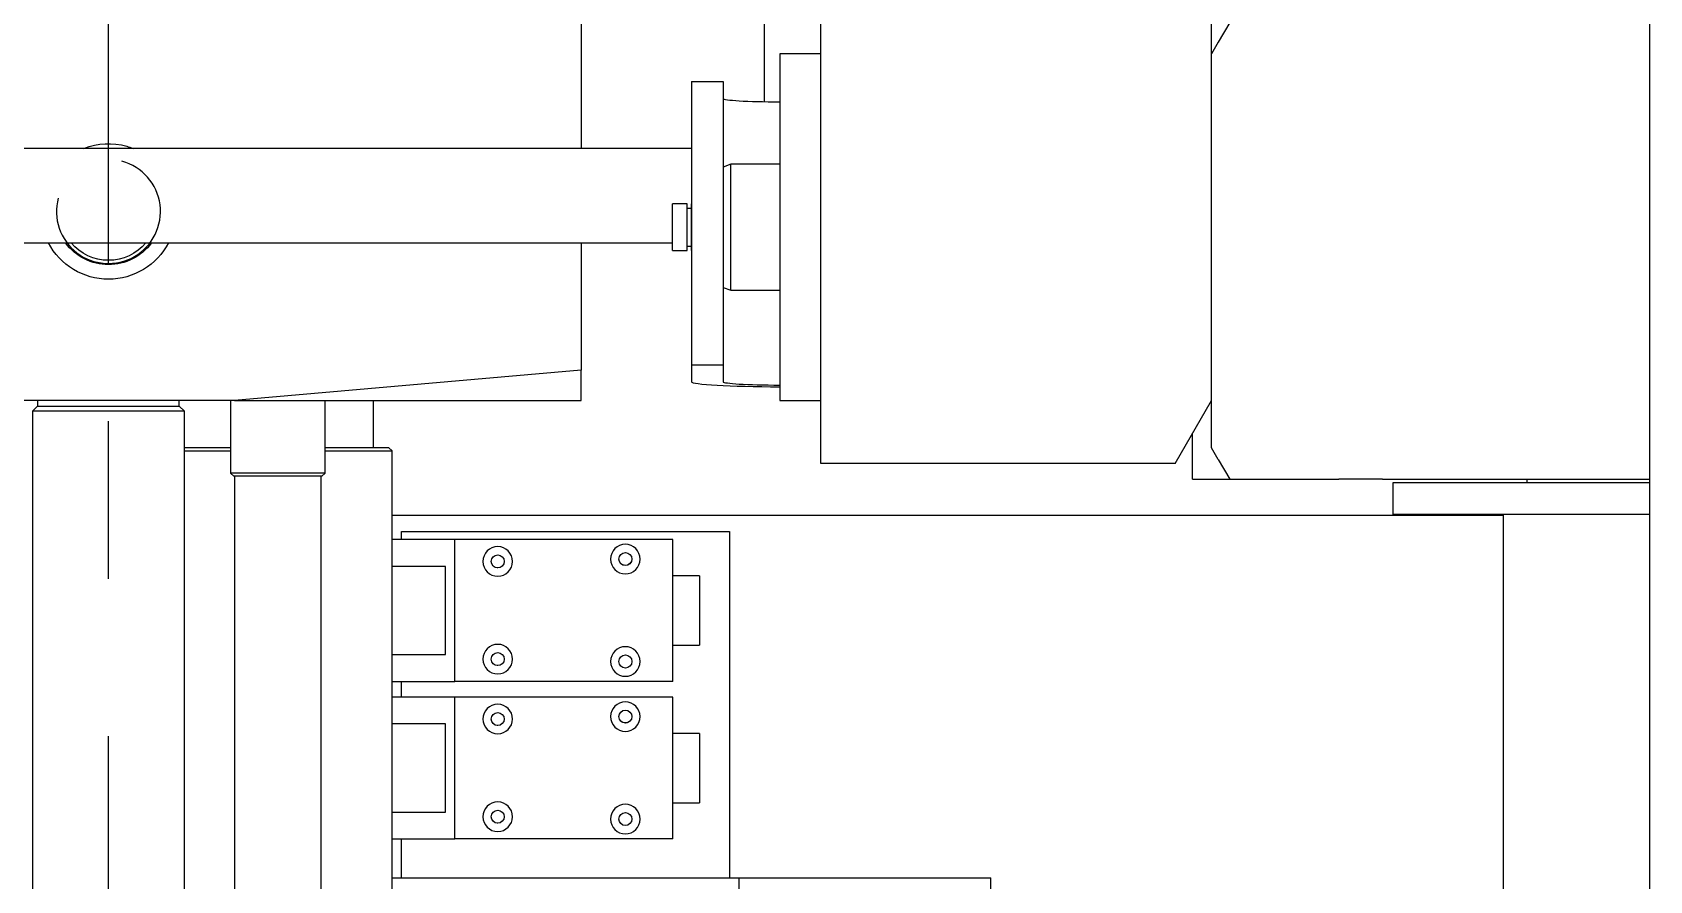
# Model space of a CAD drawing. Header units: millimetres. Extents: x 10462777 to 22643323, y 453826 to 1389191.
# Drawn here: x 11300084 to 11300597, y 580334 to 580603 of the extents above; entities that cross this region are included whole.
import ezdxf

# ---------------------------------------------------------------- set-up
doc = ezdxf.new("R2010")
doc.units = ezdxf.units.MM
doc.header["$LTSCALE"] = 200
doc.header["$MEASUREMENT"] = 0
doc.linetypes.add('CENTER', pattern=[2, 1.25, -0.25, 0.25, -0.25])
doc.layers.add('1', color=1, linetype='CENTER')
doc.layers.add('2', color=2, linetype='CONTINUOUS')

msp = doc.modelspace()

# ---------------------------------------------------------------- linework, layer by layer
at = {"layer": '1', "color": 23, "linetype": 'CENTER'}
msp.add_line((11300107.87228, 579329.36568, 0), (11300107.87228, 587294.33381, 0), dxfattribs=at)
at = {"layer": '2', "color": 60, "linetype": 'Continuous'}
for p, q in [((11300596.87923, 580650.90118, 0), (11300596.87923, 579525.6816, 0)), ((11300217.77385, 580441.78148, 0), (11300197.87356, 580441.78148, 0)), ((11300217.77385, 580396.78084, 0), (11300217.77385, 580441.78148, 0)), ((11300286.97483, 580441.78148, 0), (11300217.77385, 580441.78148, 0)), ((11300286.97483, 580396.78084, 0), (11300286.97483, 580441.78148, 0)), ((11300214.7738, 580433.28136, 0), (11300197.87381, 580433.28136, 0)), ((11300214.7738, 580405.28096, 0), (11300214.7738, 580433.28136, 0)), ((11300295.37495, 580430.28131, 0), (11300286.97483, 580430.28131, 0)), ((11300295.37495, 580430.28131, 0), (11300295.37495, 580408.281, 0)), ((11300286.97483, 580408.281, 0), (11300295.37495, 580408.281, 0)), ((11300197.87381, 580405.28096, 0), (11300214.7738, 580405.28096, 0)), ((11300197.87356, 580396.78084, 0), (11300217.77385, 580396.78084, 0)), ((11300286.97483, 580396.78084, 0), (11300217.77385, 580396.78084, 0)), ((11300217.77385, 580391.78077, 0), (11300197.87356, 580391.78077, 0)), ((11300217.77385, 580346.78013, 0), (11300217.77385, 580391.78077, 0)), ((11300286.97483, 580391.78077, 0), (11300217.77385, 580391.78077, 0)), ((11300286.97483, 580346.78013, 0), (11300286.97483, 580391.78077, 0)), ((11300214.7738, 580383.28065, 0), (11300197.87381, 580383.28065, 0)), ((11300214.7738, 580355.28025, 0), (11300214.7738, 580383.28065, 0)), ((11300295.37495, 580380.2806, 0), (11300286.97483, 580380.2806, 0)), ((11300295.37495, 580380.2806, 0), (11300295.37495, 580358.28029, 0)), ((11300286.97483, 580358.28029, 0), (11300295.37495, 580358.28029, 0)), ((11300197.87381, 580355.28025, 0), (11300214.7738, 580355.28025, 0)), ((11300197.87356, 580346.78013, 0), (11300217.77385, 580346.78013, 0)), ((11300286.97483, 580346.78013, 0), (11300217.77385, 580346.78013, 0))]:
    msp.add_line(p, q, dxfattribs=at)
at = {"layer": '2', "color": 252, "linetype": 'Continuous'}
for p, q in [((11300257.87441, 580605.90054, 0), (11300257.87441, 580565.93515, 0)), ((11300315.87524, 580605.90054, 0), (11300315.87524, 580580.74893, 0)), ((11300333.87549, 580465.89855, 0), (11300333.87549, 580605.90054, 0)), ((11300457.87726, 580595.89915, 0), (11300457.87726, 580605.90054, 0)), ((11300463.65084, 580605.90054, 0), (11300460.02088, 580599.61326, 0)), ((11300460.02088, 580599.61326, 0), (11300457.87726, 580595.9004, 0)), ((11300333.87549, 580595.9004, 0), (11300320.87531, 580595.9004, 0)), ((11300320.87531, 580595.9004, 0), (11300320.87531, 580579.79104, 0)), ((11300457.87726, 580470.89862, 0), (11300457.87726, 580595.9004, 0)), ((11300457.90072, 580595.9404, 0), (11300457.87757, 580595.9404, 0)), ((11300292.87491, 580587.12083, 0), (11300302.87505, 580587.12083, 0)), ((11300292.87491, 580587.12083, 0), (11300292.87491, 580497.2429, 0)), ((11300302.87505, 580587.12083, 0), (11300302.87505, 580497.2429, 0)), ((11300320.87531, 580579.79104, 0), (11300320.87531, 580485.89883, 0)), ((11300292.86963, 580565.93672, 0), (11299922.87494, 580565.93672, 0)), ((11300305.37509, 580560.8914, 0), (11300302.87505, 580559.98146, 0)), ((11300320.87605, 580560.8914, 0), (11300305.37509, 580560.8914, 0)), ((11300305.37509, 580521.79443, 0), (11300305.37509, 580560.8914, 0)), ((11300291.46989, 580548.32472, 0), (11300286.87483, 580548.32472, 0)), ((11300286.87483, 580533.8038, 0), (11300286.87483, 580548.32472, 0)), ((11300291.46989, 580533.8038, 0), (11300291.46989, 580548.32472, 0)), ((11300292.82491, 580546.8722, 0), (11300291.46989, 580546.8722, 0)), ((11300292.87497, 580548.32472, 0), (11300292.82491, 580548.32472, 0)), ((11300292.82491, 580533.8038, 0), (11300292.82491, 580548.32472, 0)), ((11299928.87186, 580535.94279, 0), (11300286.8727, 580535.94279, 0)), ((11300257.87441, 580535.94342, 0), (11300257.87441, 580495.52272, 0)), ((11300286.87483, 580533.47451, 0), (11300286.87483, 580533.8038, 0)), ((11300286.87483, 580533.47451, 0), (11300291.46989, 580533.47451, 0)), ((11300291.46989, 580534.92703, 0), (11300292.82491, 580534.92703, 0)), ((11300291.46989, 580533.47451, 0), (11300291.46989, 580533.8038, 0)), ((11300292.82491, 580533.47451, 0), (11300292.82491, 580533.8038, 0)), ((11300292.82491, 580533.47451, 0), (11300292.87497, 580533.47451, 0)), ((11300302.87505, 580521.81777, 0), (11300305.37509, 580520.90783, 0)), ((11300305.37509, 580520.90783, 0), (11300305.37509, 580521.79443, 0)), ((11300305.37509, 580520.90783, 0), (11300320.87605, 580520.90783, 0)), ((11300257.87441, 580495.52272, 0), (11300147.87285, 580485.89883, 0)), ((11300257.87441, 580485.89883, 0), (11300257.87441, 580495.52272, 0)), ((11300292.87491, 580497.2429, 0), (11300302.87505, 580497.2429, 0)), ((11300292.87491, 580497.2429, 0), (11300292.87491, 580491.85222, 0)), ((11300302.87505, 580497.2429, 0), (11300302.87505, 580491.85222, 0)), ((11300147.87285, 580485.89883, 0), (11300067.87172, 580485.89883, 0)), ((11300085.39071, 580485.89903, 0), (11300085.39071, 580484.14602, 0)), ((11300130.35385, 580484.14602, 0), (11300130.35385, 580485.89903, 0)), ((11300147.87285, 580485.89883, 0), (11300257.87441, 580485.89883, 0)), ((11300320.87531, 580485.89883, 0), (11300333.87549, 580485.89883, 0)), ((11300446.33009, 580465.89855, 0), (11300457.87726, 580485.89883, 0)), ((11300085.39071, 580484.14602, 0), (11300083.72194, 580482.47725, 0)), ((11300083.72194, 580482.47725, 0), (11300083.72194, 579553.80713, 0)), ((11300132.02263, 580482.47725, 0), (11300083.72194, 580482.47725, 0)), ((11300085.39071, 580484.14602, 0), (11300130.35385, 580484.14602, 0)), ((11300132.02263, 580482.47725, 0), (11300130.35385, 580484.14602, 0)), ((11300132.02263, 579553.80713, 0), (11300132.02263, 580482.47725, 0)), ((11300451.87717, 580460.89848, 0), (11300451.87717, 580475.50744, 0)), ((11300146.61277, 580470.89862, 0), (11300132.01588, 580470.89862, 0)), ((11300132.03191, 580469.89861, 0), (11300146.62592, 580469.89861, 0)), ((11300195.52142, 580470.89862, 0), (11300176.61696, 580470.89862, 0)), ((11300176.62567, 580469.89861, 0), (11300196.50624, 580469.89861, 0)), ((11300196.87355, 580470.89862, 0), (11300195.52142, 580470.89862, 0)), ((11300196.50624, 580469.89861, 0), (11300197.87356, 580469.89861, 0)), ((11300197.87356, 580469.89861, 0), (11300196.87355, 580470.89862, 0)), ((11300197.87356, 579552.13557, 0), (11300197.87356, 580469.89861, 0)), ((11300460.02088, 580467.18575, 0), (11300457.87726, 580470.89862, 0)), ((11300446.33009, 580465.89855, 0), (11300333.87549, 580465.89855, 0)), ((11300460.02088, 580467.18575, 0), (11300463.65084, 580460.89848, 0)), ((11300451.87717, 580460.89848, 0), (11300454.02079, 580460.89848, 0)), ((11300454.02079, 580460.89848, 0), (11300463.6509, 580460.89848, 0)), ((11300463.65084, 580460.89848, 0), (11300498.25903, 580460.89848, 0)), ((11300512.11563, 580460.89848, 0), (11300498.25903, 580460.89848, 0)), ((11300512.11563, 580460.89848, 0), (11300596.87871, 580460.89848, 0)), ((11300515.37807, 580459.74846, 0), (11300515.37807, 580449.74832, 0)), ((11300596.88652, 580459.74846, 0), (11300515.37931, 580459.74846, 0)), ((11300557.93118, 580460.90416, 0), (11300557.93118, 580459.77724, 0)), ((11300550.37227, 580449.38158, 0), (11300197.86543, 580449.38158, 0)), ((11300596.88652, 580449.74832, 0), (11300515.37931, 580449.74832, 0)), ((11300550.37857, 580449.74051, 0), (11300550.37857, 579759.73852, 0)), ((11300200.87361, 580441.78101, 0), (11300200.87361, 580444.38151, 0)), ((11300200.87361, 580444.38151, 0), (11300304.87508, 580444.38151, 0)), ((11300304.87508, 580444.38151, 0), (11300304.87508, 580334.37995, 0)), ((11300231.37404, 580432.78135, 0), (11300231.23559, 580432.78592, 0)), ((11300231.42929, 580432.78208, 0), (11300231.37404, 580432.78135, 0)), ((11300231.37404, 580401.78091, 0), (11300231.23559, 580401.78548, 0)), ((11300231.42929, 580401.78164, 0), (11300231.37404, 580401.78091, 0)), ((11300200.87361, 580391.78014, 0), (11300200.87361, 580396.78006, 0)), ((11300231.37404, 580382.78064, 0), (11300231.23559, 580382.78521, 0)), ((11300231.42929, 580382.78137, 0), (11300231.37404, 580382.78064, 0)), ((11300231.37404, 580351.7802, 0), (11300231.23559, 580351.78477, 0)), ((11300231.42929, 580351.78093, 0), (11300231.37404, 580351.7802, 0)), ((11300200.87361, 580334.37995, 0), (11300200.87361, 580346.78091, 0)), ((11300197.87083, 580334.37995, 0), (11300307.87513, 580334.37995, 0)), ((11300307.87513, 580334.37995, 0), (11300307.87513, 580311.92893, 0)), ((11300307.87513, 580334.37995, 0), (11300387.87626, 580334.37995, 0)), ((11300387.87626, 580254.37647, 0), (11300387.87626, 580334.37995, 0))]:
    msp.add_line(p, q, dxfattribs=at)
at = {"layer": '2', "color": 7, "linetype": 'Continuous'}
for p, q in [((11300146.62283, 580485.89946, 0), (11300146.62283, 580462.89851, 0)), ((11300176.62326, 580462.89851, 0), (11300176.62326, 580485.89946, 0)), ((11300191.97315, 580470.899, 0), (11300191.97315, 580485.89946, 0)), ((11300146.62283, 580462.89851, 0), (11300147.62285, 580461.89849, 0)), ((11300176.62326, 580462.89851, 0), (11300146.62283, 580462.89851, 0)), ((11300175.62325, 580461.89849, 0), (11300147.62285, 580461.89849, 0)), ((11300147.85285, 580461.89849, 0), (11300147.85285, 579551.14235, 0)), ((11300175.39324, 579551.14235, 0), (11300175.39324, 580461.89849, 0)), ((11300175.62325, 580461.89849, 0), (11300176.62326, 580462.89851, 0))]:
    msp.add_line(p, q, dxfattribs=at)
at = {"layer": '2', "color": 60, "linetype": 'Continuous', "extrusion": (0, 0, -1)}
for centre in [(-11300231.37404, 580434.83138, 0), (-11300271.87461, 580435.58139, 0), (-11300231.37404, 580403.83094, 0), (-11300271.87461, 580403.08093, 0), (-11300231.37404, 580384.83067, 0), (-11300271.87461, 580385.58068, 0), (-11300231.37404, 580353.83023, 0), (-11300271.87461, 580353.08022, 0)]:
    msp.add_circle(centre, 4.70007, dxfattribs=at)
at = {"layer": '2', "color": 60, "linetype": 'Continuous'}
for centre in [(11300231.37404, 580434.83138, 0), (11300271.87461, 580435.58139, 0), (11300231.37404, 580403.83094, 0), (11300271.87461, 580403.08093, 0), (11300271.87461, 580385.58068, 0), (11300231.37404, 580384.83067, 0), (11300231.37404, 580353.83023, 0), (11300271.87461, 580353.08022, 0)]:
    msp.add_circle(centre, 2.06702, dxfattribs=at)
at = {"layer": '2', "color": 252, "linetype": 'Continuous', "extrusion": (0, 0, -1)}
for centre, radius, start, end in [((-11300107.87228, 580545.89969, 0), 21.50031, 68.7381169, 105.5931208), ((-11300107.87228, 580545.89969, 0), 21.50031, 105.5931208, 111.2518518), ((-11300107.87228, 580545.89969, 0), 21.50031, 207.5799924, 332.4099739), ((-11300107.87228, 580545.89969, 0), 16.8696, 216.1687341, 323.8312136), ((-11300107.87228, 580545.89969, 0), 15.50022, 219.9656259, 320.0343866), ((-11300271.87461, 580435.68139, 0), 2.10003, 270, 315.810022), ((-11300271.87461, 580435.68139, 0), 2.10003, 211.9331831, 270), ((-11300271.87461, 580385.68068, 0), 2.10003, 270, 315.810022), ((-11300271.87461, 580385.68068, 0), 2.10003, 211.9331831, 270)]:
    msp.add_arc(centre, radius, start, end, dxfattribs=at)
at = {"layer": '2', "color": 252, "linetype": 'Continuous'}
msp.add_arc((11300107.87228, 580545.89969, 0), 16.50023, 164.9999999, 75, dxfattribs=at)
for centre, major_axis, start_param, end_param in [((11300322.87534, 580581.73015, 0), (-20.00028, 0), 0, 1.470608677), ((11300322.87534, 580491.85222, 0), (30.00043, 0), 3.141592654, 4.645654506), ((11300322.87534, 580491.85222, 0), (20.00028, 0), 3.141592654, 4.61220133)]:
    msp.add_ellipse(centre, major_axis=major_axis, ratio=0.052335956, start_param=start_param, end_param=end_param, dxfattribs=at)

doc.saveas('drawing.dxf')
